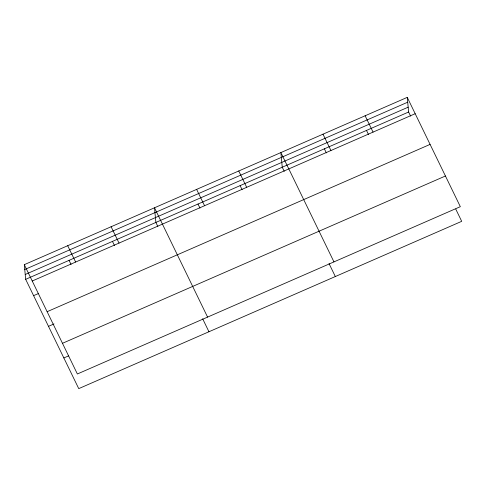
<?xml version="1.0" encoding="UTF-8"?>
<svg xmlns="http://www.w3.org/2000/svg" width="486" height="486" viewBox="0 0 486 486"><rect width="100%" height="100%" fill="white"/><g stroke="black" fill="none" stroke-linecap="round" stroke-linejoin="round"><path stroke-width="0.73" d="M24.3 264.67L407.256 97.37L460.333 206.684L77.377 373.983L24.3 264.67L25.667 279.316L78.744 388.63L461.7 221.33L455.74 209.059M24.75 269.505L407.705 102.2M25.217 274.487L408.167 107.181M25.667 279.316L408.623 112.017L407.256 97.37M32.234 281.011L415.19 113.706M33.601 295.658L38.424 293.55M47.13 311.69L430.086 144.391M48.497 326.337L54.013 323.931M62.481 343.304L445.437 175.999M63.848 357.951L68.672 355.843M408.623 112.017L410.603 116.099M365.126 115.771L373.06 132.113M366.493 130.418L368.479 134.507M323.002 134.172L330.936 150.514M324.369 148.819L326.355 152.908M333.961 261.893L280.878 152.58L282.245 167.227L284.231 171.309M329.034 263.582L335.328 276.54M238.754 170.981L246.688 187.323M240.12 185.628L242.107 189.716M196.63 189.382L204.563 205.724M197.996 204.029L199.977 208.117M207.583 317.103L154.505 207.789L155.872 222.436L157.853 226.519M202.662 318.792L208.95 331.75M111.106 226.749L119.04 243.085M112.473 241.396L114.453 245.479M67.7 245.709L75.634 262.051M69.067 260.356L71.053 264.439"/></g></svg>
